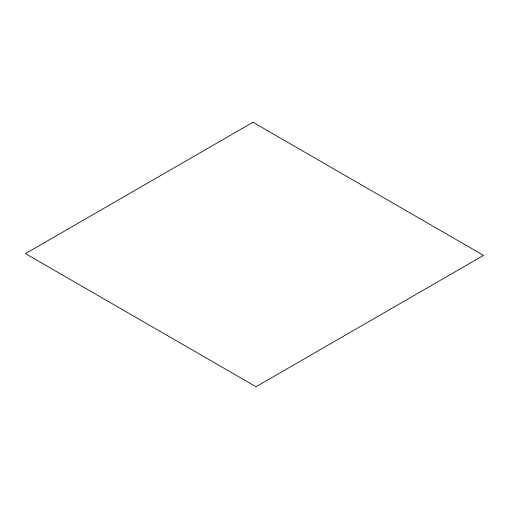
<?xml version="1.0" encoding="UTF-8"?>
<svg xmlns="http://www.w3.org/2000/svg" width="509" height="509" viewBox="0 0 509 509"><rect width="100%" height="100%" fill="white"/><g stroke="black" fill="none" stroke-linecap="round" stroke-linejoin="round"><path stroke-width="0.76" d="M252.967 122.262L25.45 253.616L256.033 386.738L483.55 255.384L252.967 122.262"/></g></svg>
